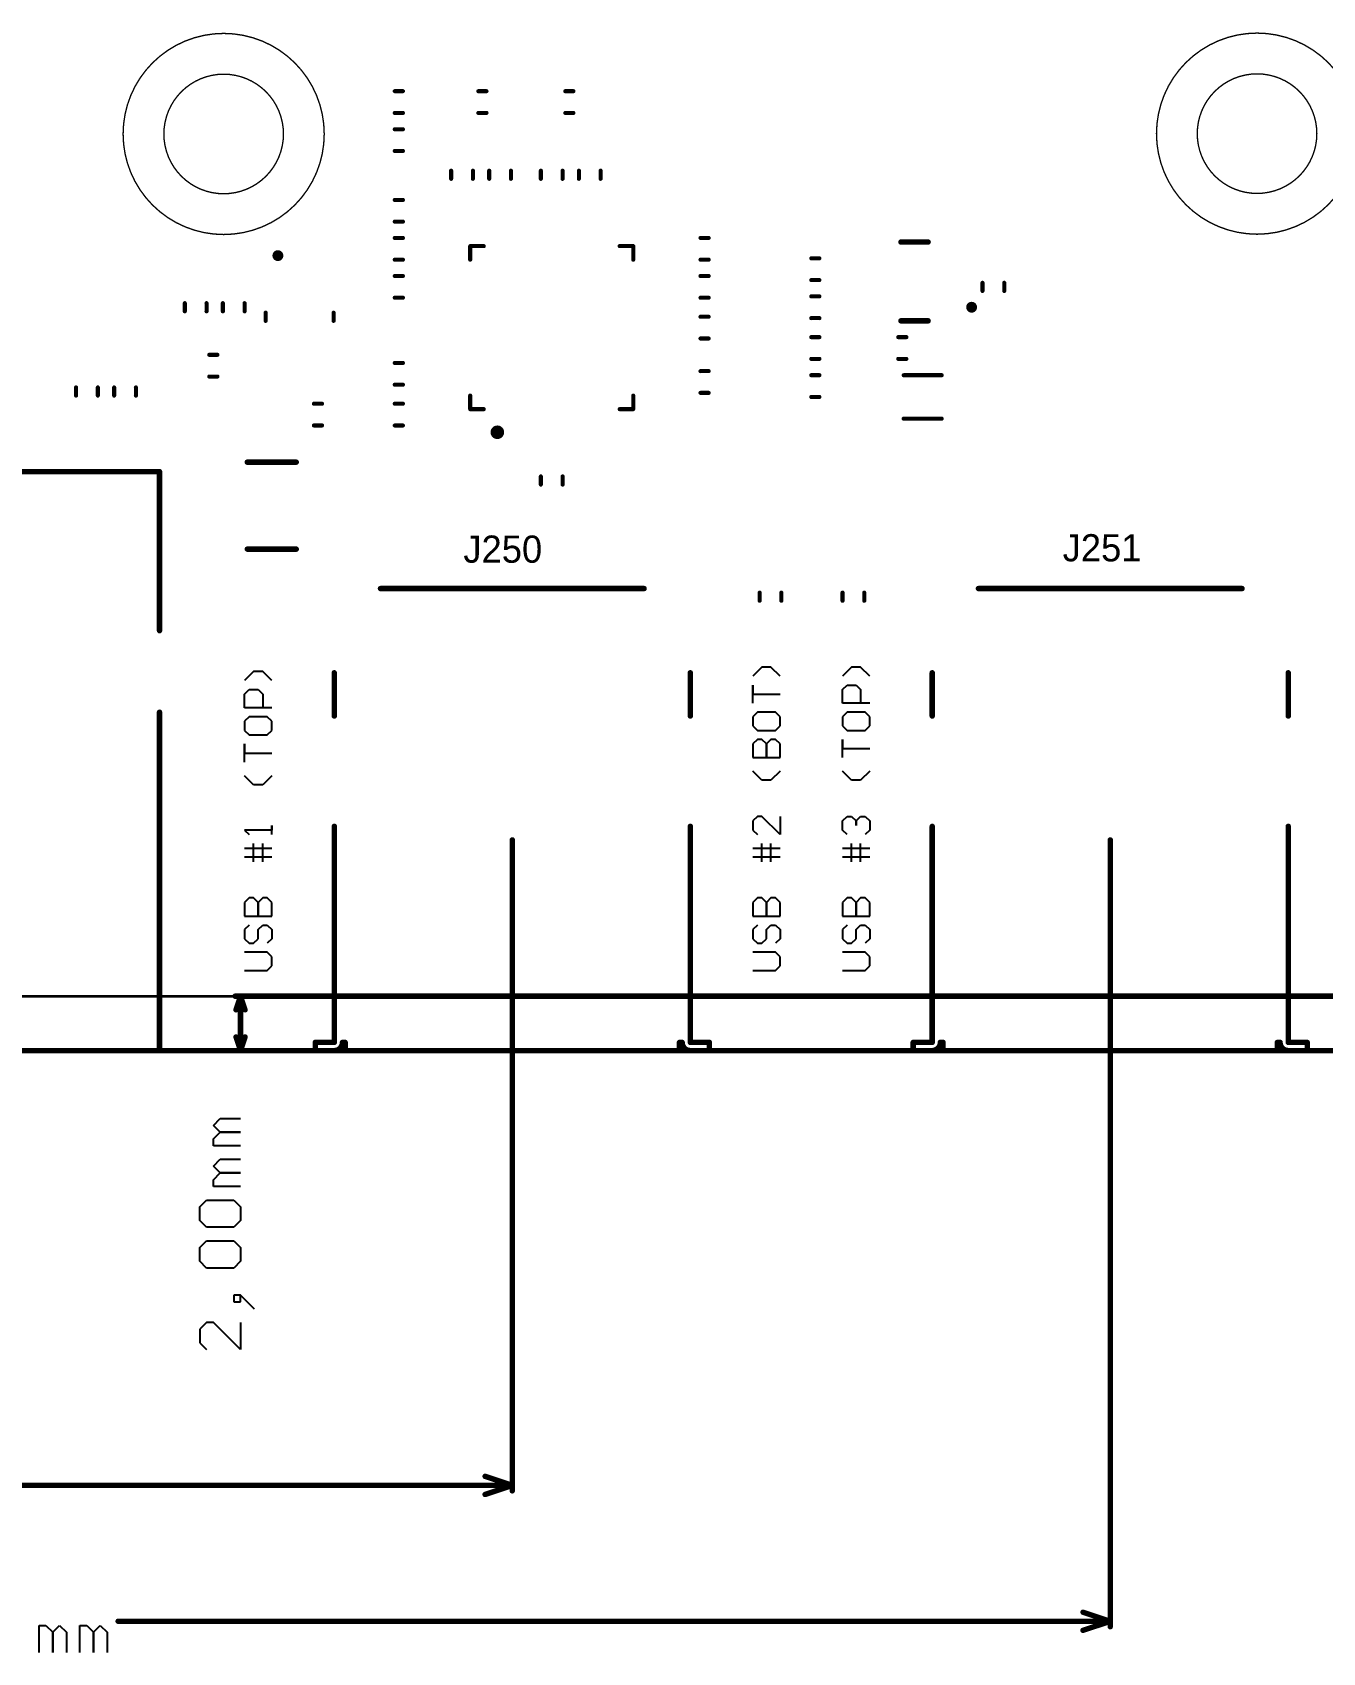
# Model space of a CAD drawing. Extents: x -13 to 144, y -25 to 122.
# Drawn here: x 43.3 to 90.8, y -24.2 to 35.5 of the extents above; entities that cross this region are included whole.
import ezdxf

# ---------------------------------------------------------------- set-up
doc = ezdxf.new("R2010")
doc.units = 0
doc.layers.get('0').update_dxf_attribs({"linetype": 'CONTINUOUS'})
for name, color, linetype in [('MECHANICAL1', 6, 'CONTINUOUS'), ('MECHANICAL15', 56, 'CONTINUOUS'), ('TOPOVERLAY', 2, 'CONTINUOUS')]:
    doc.layers.add(name, color=color, linetype=linetype)

# ---------------------------------------------------------------- blocks, each defined once
blk = doc.blocks.new('OSC_3225_4P_R_78')
at = {"layer": 'TOPOVERLAY', "const_width": 0.15}
for points in [[(0.15, 1.25), (-0.15, 1.25)], [(0.15, -1.25), (-0.15, -1.25)]]:
    blk.add_lwpolyline(points, dxfattribs=at)
at = {"layer": 'TOPOVERLAY'}
for points, const_width in [([(-0.188, 1.25, 1), (-0.112, 1.25, 1)], 0.075), ([(0.112, 1.25, 1), (0.188, 1.25, 1)], 0.075), ([(-2.15, -0.8, 1), (-2.35, -0.8, 1)], 0.2), ([(-2.4, -0.8, 1), (-2.3, -0.8, 1)], 0.1), ([(-2.2, -0.8, 1), (-2.1, -0.8, 1)], 0.1), ([(-0.188, -1.25, 1), (-0.112, -1.25, 1)], 0.075), ([(0.112, -1.25, 1), (0.188, -1.25, 1)], 0.075)]:
    blk.add_lwpolyline(points, format="xyb", close=True, dxfattribs=dict(at, const_width=const_width))
blk = doc.blocks.new('PKG_SOT23_6_89')
at = {"layer": 'TOPOVERLAY', "const_width": 0.2}
for points in [[(-1.45, 0.5), (-1.45, -0.5)], [(1.45, 0.5), (1.45, -0.5)]]:
    blk.add_lwpolyline(points, dxfattribs=at)
at = {"layer": 'TOPOVERLAY'}
for points, const_width in [([(-1.5, 0.5, 1), (-1.4, 0.5, 1)], 0.1), ([(1.4, 0.5, 1), (1.5, 0.5, 1)], 0.1), ([(-1.5, -0.5, 1), (-1.4, -0.5, 1)], 0.1), ([(1.4, -0.5, 1), (1.5, -0.5, 1)], 0.1), ([(-0.85, -2.1, 1), (-1.05, -2.1, 1)], 0.2), ([(-1.1, -2.1, 1), (-1, -2.1, 1)], 0.1), ([(-0.9, -2.1, 1), (-0.8, -2.1, 1)], 0.1)]:
    blk.add_lwpolyline(points, format="xyb", close=True, dxfattribs=dict(at, const_width=const_width))
blk = doc.blocks.new('RES_0603_R_137')
at = {"layer": 'TOPOVERLAY', "const_width": 0.15}
for points in [[(0.15, 0.4), (-0.15, 0.4)], [(0.15, -0.4), (-0.15, -0.4)]]:
    blk.add_lwpolyline(points, dxfattribs=at)
at = {"layer": 'TOPOVERLAY', "const_width": 0.075}
for points in [[(-0.188, 0.4, 1), (-0.112, 0.4, 1)], [(0.112, 0.4, 1), (0.188, 0.4, 1)], [(-0.188, -0.4, 1), (-0.112, -0.4, 1)], [(0.112, -0.4, 1), (0.188, -0.4, 1)]]:
    blk.add_lwpolyline(points, format="xyb", close=True, dxfattribs=at)
blk = doc.blocks.new('FER_0603_R_167')
at = {"layer": 'TOPOVERLAY', "const_width": 0.15}
for points in [[(-0.15, 0.4), (0.15, 0.4)], [(-0.15, -0.4), (0.15, -0.4)]]:
    blk.add_lwpolyline(points, dxfattribs=at)
at = {"layer": 'TOPOVERLAY', "const_width": 0.075}
for points in [[(-0.188, 0.4, 1), (-0.112, 0.4, 1)], [(0.112, 0.4, 1), (0.188, 0.4, 1)], [(-0.188, -0.4, 1), (-0.112, -0.4, 1)], [(0.112, -0.4, 1), (0.188, -0.4, 1)]]:
    blk.add_lwpolyline(points, format="xyb", close=True, dxfattribs=at)
blk = doc.blocks.new('CAP_0603_R_171')
at = {"layer": 'TOPOVERLAY', "const_width": 0.15}
for points in [[(0.15, 0.4), (-0.15, 0.4)], [(0.15, -0.4), (-0.15, -0.4)]]:
    blk.add_lwpolyline(points, dxfattribs=at)
at = {"layer": 'TOPOVERLAY', "const_width": 0.075}
for points in [[(-0.188, 0.4, 1), (-0.112, 0.4, 1)], [(0.112, 0.4, 1), (0.188, 0.4, 1)], [(-0.188, -0.4, 1), (-0.112, -0.4, 1)], [(0.112, -0.4, 1), (0.188, -0.4, 1)]]:
    blk.add_lwpolyline(points, format="xyb", close=True, dxfattribs=at)
blk = doc.blocks.new('CAP_0603_R_172')
at = {"layer": 'TOPOVERLAY', "const_width": 0.15}
for points in [[(-0.15, 0.4), (0.15, 0.4)], [(-0.15, -0.4), (0.15, -0.4)]]:
    blk.add_lwpolyline(points, dxfattribs=at)
at = {"layer": 'TOPOVERLAY', "const_width": 0.075}
for points in [[(-0.188, 0.4, 1), (-0.112, 0.4, 1)], [(0.112, 0.4, 1), (0.188, 0.4, 1)], [(-0.188, -0.4, 1), (-0.112, -0.4, 1)], [(0.112, -0.4, 1), (0.188, -0.4, 1)]]:
    blk.add_lwpolyline(points, format="xyb", close=True, dxfattribs=at)
blk = doc.blocks.new('CAP_1812_R_173')
at = {"layer": 'TOPOVERLAY', "const_width": 0.2}
for points in [[(0.9, 1.6), (-0.9, 1.6)], [(0.9, -1.6), (-0.9, -1.6)]]:
    blk.add_lwpolyline(points, dxfattribs=at)
at = {"layer": 'TOPOVERLAY', "const_width": 0.1}
for points in [[(-0.95, 1.6, 1), (-0.85, 1.6, 1)], [(0.85, 1.6, 1), (0.95, 1.6, 1)], [(-0.95, -1.6, 1), (-0.85, -1.6, 1)], [(0.85, -1.6, 1), (0.95, -1.6, 1)]]:
    blk.add_lwpolyline(points, format="xyb", close=True, dxfattribs=at)
blk = doc.blocks.new('CAP_0603_R_174')
at = {"layer": 'TOPOVERLAY', "const_width": 0.15}
for points in [[(-0.15, 0.4), (0.15, 0.4)], [(-0.15, -0.4), (0.15, -0.4)]]:
    blk.add_lwpolyline(points, dxfattribs=at)
at = {"layer": 'TOPOVERLAY', "const_width": 0.075}
for points in [[(-0.188, 0.4, 1), (-0.112, 0.4, 1)], [(0.112, 0.4, 1), (0.188, 0.4, 1)], [(-0.188, -0.4, 1), (-0.112, -0.4, 1)], [(0.112, -0.4, 1), (0.188, -0.4, 1)]]:
    blk.add_lwpolyline(points, format="xyb", close=True, dxfattribs=at)
blk = doc.blocks.new('CAP_0603_R_175')
at = {"layer": 'TOPOVERLAY', "const_width": 0.15}
for points in [[(-0.15, 0.4), (0.15, 0.4)], [(-0.15, -0.4), (0.15, -0.4)]]:
    blk.add_lwpolyline(points, dxfattribs=at)
at = {"layer": 'TOPOVERLAY', "const_width": 0.075}
for points in [[(-0.188, 0.4, 1), (-0.112, 0.4, 1)], [(0.112, 0.4, 1), (0.188, 0.4, 1)], [(-0.188, -0.4, 1), (-0.112, -0.4, 1)], [(0.112, -0.4, 1), (0.188, -0.4, 1)]]:
    blk.add_lwpolyline(points, format="xyb", close=True, dxfattribs=at)
blk = doc.blocks.new('CAP_1206_R_176')
at = {"layer": 'TOPOVERLAY', "const_width": 0.15}
for points in [[(0.7, 0.8), (-0.7, 0.8)], [(0.7, -0.8), (-0.7, -0.8)]]:
    blk.add_lwpolyline(points, dxfattribs=at)
at = {"layer": 'TOPOVERLAY', "const_width": 0.075}
for points in [[(-0.738, 0.8, 1), (-0.663, 0.8, 1)], [(0.663, 0.8, 1), (0.738, 0.8, 1)], [(-0.738, -0.8, 1), (-0.663, -0.8, 1)], [(0.663, -0.8, 1), (0.738, -0.8, 1)]]:
    blk.add_lwpolyline(points, format="xyb", close=True, dxfattribs=at)
blk = doc.blocks.new('CAP_0603_R_177')
at = {"layer": 'TOPOVERLAY', "const_width": 0.15}
for points in [[(0.15, 0.4), (-0.15, 0.4)], [(0.15, -0.4), (-0.15, -0.4)]]:
    blk.add_lwpolyline(points, dxfattribs=at)
at = {"layer": 'TOPOVERLAY', "const_width": 0.075}
for points in [[(-0.188, 0.4, 1), (-0.112, 0.4, 1)], [(0.112, 0.4, 1), (0.188, 0.4, 1)], [(-0.188, -0.4, 1), (-0.112, -0.4, 1)], [(0.112, -0.4, 1), (0.188, -0.4, 1)]]:
    blk.add_lwpolyline(points, format="xyb", close=True, dxfattribs=at)
blk = doc.blocks.new('CAP_0603_R_178')
at = {"layer": 'TOPOVERLAY', "const_width": 0.15}
for points in [[(0.15, 0.4), (-0.15, 0.4)], [(0.15, -0.4), (-0.15, -0.4)]]:
    blk.add_lwpolyline(points, dxfattribs=at)
at = {"layer": 'TOPOVERLAY', "const_width": 0.075}
for points in [[(-0.188, 0.4, 1), (-0.112, 0.4, 1)], [(0.112, 0.4, 1), (0.188, 0.4, 1)], [(-0.188, -0.4, 1), (-0.112, -0.4, 1)], [(0.112, -0.4, 1), (0.188, -0.4, 1)]]:
    blk.add_lwpolyline(points, format="xyb", close=True, dxfattribs=at)
blk = doc.blocks.new('CAP_0603_R_191')
at = {"layer": 'TOPOVERLAY', "const_width": 0.15}
for points in [[(-0.15, 0.4), (0.15, 0.4)], [(-0.15, -0.4), (0.15, -0.4)]]:
    blk.add_lwpolyline(points, dxfattribs=at)
at = {"layer": 'TOPOVERLAY', "const_width": 0.075}
for points in [[(-0.188, 0.4, 1), (-0.112, 0.4, 1)], [(0.112, 0.4, 1), (0.188, 0.4, 1)], [(-0.188, -0.4, 1), (-0.112, -0.4, 1)], [(0.112, -0.4, 1), (0.188, -0.4, 1)]]:
    blk.add_lwpolyline(points, format="xyb", close=True, dxfattribs=at)
blk = doc.blocks.new('CAP_0603_R_193')
at = {"layer": 'TOPOVERLAY', "const_width": 0.15}
for points in [[(0.15, 0.4), (-0.15, 0.4)], [(0.15, -0.4), (-0.15, -0.4)]]:
    blk.add_lwpolyline(points, dxfattribs=at)
at = {"layer": 'TOPOVERLAY', "const_width": 0.075}
for points in [[(-0.188, 0.4, 1), (-0.112, 0.4, 1)], [(0.112, 0.4, 1), (0.188, 0.4, 1)], [(-0.188, -0.4, 1), (-0.112, -0.4, 1)], [(0.112, -0.4, 1), (0.188, -0.4, 1)]]:
    blk.add_lwpolyline(points, format="xyb", close=True, dxfattribs=at)
blk = doc.blocks.new('CAP_0603_R_194')
at = {"layer": 'TOPOVERLAY', "const_width": 0.15}
for points in [[(-0.15, 0.4), (0.15, 0.4)], [(-0.15, -0.4), (0.15, -0.4)]]:
    blk.add_lwpolyline(points, dxfattribs=at)
at = {"layer": 'TOPOVERLAY', "const_width": 0.075}
for points in [[(-0.188, 0.4, 1), (-0.112, 0.4, 1)], [(0.112, 0.4, 1), (0.188, 0.4, 1)], [(-0.188, -0.4, 1), (-0.112, -0.4, 1)], [(0.112, -0.4, 1), (0.188, -0.4, 1)]]:
    blk.add_lwpolyline(points, format="xyb", close=True, dxfattribs=at)
blk = doc.blocks.new('CAP_0603_R_195')
at = {"layer": 'TOPOVERLAY', "const_width": 0.15}
for points in [[(-0.15, 0.4), (0.15, 0.4)], [(-0.15, -0.4), (0.15, -0.4)]]:
    blk.add_lwpolyline(points, dxfattribs=at)
at = {"layer": 'TOPOVERLAY', "const_width": 0.075}
for points in [[(-0.188, 0.4, 1), (-0.112, 0.4, 1)], [(0.112, 0.4, 1), (0.188, 0.4, 1)], [(-0.188, -0.4, 1), (-0.112, -0.4, 1)], [(0.112, -0.4, 1), (0.188, -0.4, 1)]]:
    blk.add_lwpolyline(points, format="xyb", close=True, dxfattribs=at)
blk = doc.blocks.new('CAP_0603_R_196')
at = {"layer": 'TOPOVERLAY', "const_width": 0.15}
for points in [[(0.15, 0.4), (-0.15, 0.4)], [(0.15, -0.4), (-0.15, -0.4)]]:
    blk.add_lwpolyline(points, dxfattribs=at)
at = {"layer": 'TOPOVERLAY', "const_width": 0.075}
for points in [[(-0.188, 0.4, 1), (-0.112, 0.4, 1)], [(0.112, 0.4, 1), (0.188, 0.4, 1)], [(-0.188, -0.4, 1), (-0.112, -0.4, 1)], [(0.112, -0.4, 1), (0.188, -0.4, 1)]]:
    blk.add_lwpolyline(points, format="xyb", close=True, dxfattribs=at)
blk = doc.blocks.new('RES_0603_R_204')
at = {"layer": 'TOPOVERLAY', "const_width": 0.15}
for points in [[(0.15, 0.4), (-0.15, 0.4)], [(0.15, -0.4), (-0.15, -0.4)]]:
    blk.add_lwpolyline(points, dxfattribs=at)
at = {"layer": 'TOPOVERLAY', "const_width": 0.075}
for points in [[(-0.188, 0.4, 1), (-0.112, 0.4, 1)], [(0.112, 0.4, 1), (0.188, 0.4, 1)], [(-0.188, -0.4, 1), (-0.112, -0.4, 1)], [(0.112, -0.4, 1), (0.188, -0.4, 1)]]:
    blk.add_lwpolyline(points, format="xyb", close=True, dxfattribs=at)
blk = doc.blocks.new('RES_0603_R_205')
at = {"layer": 'TOPOVERLAY', "const_width": 0.15}
for points in [[(0.15, 0.4), (-0.15, 0.4)], [(0.15, -0.4), (-0.15, -0.4)]]:
    blk.add_lwpolyline(points, dxfattribs=at)
at = {"layer": 'TOPOVERLAY', "const_width": 0.075}
for points in [[(-0.188, 0.4, 1), (-0.112, 0.4, 1)], [(0.112, 0.4, 1), (0.188, 0.4, 1)], [(-0.188, -0.4, 1), (-0.112, -0.4, 1)], [(0.112, -0.4, 1), (0.188, -0.4, 1)]]:
    blk.add_lwpolyline(points, format="xyb", close=True, dxfattribs=at)
blk = doc.blocks.new('RES_0603_R_206')
at = {"layer": 'TOPOVERLAY', "const_width": 0.15}
for points in [[(0.15, 0.4), (-0.15, 0.4)], [(0.15, -0.4), (-0.15, -0.4)]]:
    blk.add_lwpolyline(points, dxfattribs=at)
at = {"layer": 'TOPOVERLAY', "const_width": 0.075}
for points in [[(-0.188, 0.4, 1), (-0.112, 0.4, 1)], [(0.112, 0.4, 1), (0.187, 0.4, 1)], [(-0.188, -0.4, 1), (-0.112, -0.4, 1)], [(0.112, -0.4, 1), (0.187, -0.4, 1)]]:
    blk.add_lwpolyline(points, format="xyb", close=True, dxfattribs=at)
blk = doc.blocks.new('RES_0603_R_207')
at = {"layer": 'TOPOVERLAY', "const_width": 0.15}
for points in [[(-0.15, 0.4), (0.15, 0.4)], [(-0.15, -0.4), (0.15, -0.4)]]:
    blk.add_lwpolyline(points, dxfattribs=at)
at = {"layer": 'TOPOVERLAY', "const_width": 0.075}
for points in [[(-0.188, 0.4, 1), (-0.112, 0.4, 1)], [(0.112, 0.4, 1), (0.188, 0.4, 1)], [(-0.188, -0.4, 1), (-0.112, -0.4, 1)], [(0.112, -0.4, 1), (0.188, -0.4, 1)]]:
    blk.add_lwpolyline(points, format="xyb", close=True, dxfattribs=at)
blk = doc.blocks.new('RES_0603_R_208')
at = {"layer": 'TOPOVERLAY', "const_width": 0.15}
for points in [[(0.15, 0.4), (-0.15, 0.4)], [(0.15, -0.4), (-0.15, -0.4)]]:
    blk.add_lwpolyline(points, dxfattribs=at)
at = {"layer": 'TOPOVERLAY', "const_width": 0.075}
for points in [[(-0.188, 0.4, 1), (-0.112, 0.4, 1)], [(0.112, 0.4, 1), (0.187, 0.4, 1)], [(-0.188, -0.4, 1), (-0.112, -0.4, 1)], [(0.112, -0.4, 1), (0.187, -0.4, 1)]]:
    blk.add_lwpolyline(points, format="xyb", close=True, dxfattribs=at)
blk = doc.blocks.new('RES_0603_R_209')
at = {"layer": 'TOPOVERLAY', "const_width": 0.15}
for points in [[(0.15, 0.4), (-0.15, 0.4)], [(0.15, -0.4), (-0.15, -0.4)]]:
    blk.add_lwpolyline(points, dxfattribs=at)
at = {"layer": 'TOPOVERLAY', "const_width": 0.075}
for points in [[(-0.187, 0.4, 1), (-0.112, 0.4, 1)], [(0.112, 0.4, 1), (0.188, 0.4, 1)], [(-0.187, -0.4, 1), (-0.112, -0.4, 1)], [(0.112, -0.4, 1), (0.188, -0.4, 1)]]:
    blk.add_lwpolyline(points, format="xyb", close=True, dxfattribs=at)
blk = doc.blocks.new('RES_0603_R_210')
at = {"layer": 'TOPOVERLAY', "const_width": 0.15}
for points in [[(-0.15, 0.4), (0.15, 0.4)], [(-0.15, -0.4), (0.15, -0.4)]]:
    blk.add_lwpolyline(points, dxfattribs=at)
at = {"layer": 'TOPOVERLAY', "const_width": 0.075}
for points in [[(-0.188, 0.4, 1), (-0.112, 0.4, 1)], [(0.112, 0.4, 1), (0.188, 0.4, 1)], [(-0.188, -0.4, 1), (-0.112, -0.4, 1)], [(0.112, -0.4, 1), (0.188, -0.4, 1)]]:
    blk.add_lwpolyline(points, format="xyb", close=True, dxfattribs=at)
blk = doc.blocks.new('RES_0603_R_211')
at = {"layer": 'TOPOVERLAY', "const_width": 0.15}
for points in [[(-0.15, 0.4), (0.15, 0.4)], [(-0.15, -0.4), (0.15, -0.4)]]:
    blk.add_lwpolyline(points, dxfattribs=at)
at = {"layer": 'TOPOVERLAY', "const_width": 0.075}
for points in [[(-0.188, 0.4, 1), (-0.112, 0.4, 1)], [(0.112, 0.4, 1), (0.188, 0.4, 1)], [(-0.188, -0.4, 1), (-0.112, -0.4, 1)], [(0.112, -0.4, 1), (0.188, -0.4, 1)]]:
    blk.add_lwpolyline(points, format="xyb", close=True, dxfattribs=at)
blk = doc.blocks.new('RES_0603_R_220')
at = {"layer": 'TOPOVERLAY', "const_width": 0.15}
for points in [[(0.15, 0.4), (-0.15, 0.4)], [(0.15, -0.4), (-0.15, -0.4)]]:
    blk.add_lwpolyline(points, dxfattribs=at)
at = {"layer": 'TOPOVERLAY', "const_width": 0.075}
for points in [[(-0.188, 0.4, 1), (-0.112, 0.4, 1)], [(0.112, 0.4, 1), (0.188, 0.4, 1)], [(-0.188, -0.4, 1), (-0.112, -0.4, 1)], [(0.112, -0.4, 1), (0.188, -0.4, 1)]]:
    blk.add_lwpolyline(points, format="xyb", close=True, dxfattribs=at)
blk = doc.blocks.new('RES_0603_R_221')
at = {"layer": 'TOPOVERLAY', "const_width": 0.15}
for points in [[(-0.15, 0.4), (0.15, 0.4)], [(-0.15, -0.4), (0.15, -0.4)]]:
    blk.add_lwpolyline(points, dxfattribs=at)
at = {"layer": 'TOPOVERLAY', "const_width": 0.075}
for points in [[(-0.188, 0.4, 1), (-0.112, 0.4, 1)], [(0.112, 0.4, 1), (0.188, 0.4, 1)], [(-0.188, -0.4, 1), (-0.112, -0.4, 1)], [(0.112, -0.4, 1), (0.188, -0.4, 1)]]:
    blk.add_lwpolyline(points, format="xyb", close=True, dxfattribs=at)
blk = doc.blocks.new('CAP_0603_R_241')
at = {"layer": 'TOPOVERLAY', "const_width": 0.15}
for points in [[(0.15, 0.4), (-0.15, 0.4)], [(0.15, -0.4), (-0.15, -0.4)]]:
    blk.add_lwpolyline(points, dxfattribs=at)
at = {"layer": 'TOPOVERLAY', "const_width": 0.075}
for points in [[(-0.188, 0.4, 1), (-0.112, 0.4, 1)], [(0.112, 0.4, 1), (0.187, 0.4, 1)], [(-0.188, -0.4, 1), (-0.112, -0.4, 1)], [(0.112, -0.4, 1), (0.187, -0.4, 1)]]:
    blk.add_lwpolyline(points, format="xyb", close=True, dxfattribs=at)
blk = doc.blocks.new('CAP_0603_R_242')
at = {"layer": 'TOPOVERLAY', "const_width": 0.15}
for points in [[(0.15, 0.4), (-0.15, 0.4)], [(0.15, -0.4), (-0.15, -0.4)]]:
    blk.add_lwpolyline(points, dxfattribs=at)
at = {"layer": 'TOPOVERLAY', "const_width": 0.075}
for points in [[(-0.188, 0.4, 1), (-0.112, 0.4, 1)], [(0.112, 0.4, 1), (0.188, 0.4, 1)], [(-0.188, -0.4, 1), (-0.112, -0.4, 1)], [(0.112, -0.4, 1), (0.188, -0.4, 1)]]:
    blk.add_lwpolyline(points, format="xyb", close=True, dxfattribs=at)
blk = doc.blocks.new('CAP_0603_R_243')
at = {"layer": 'TOPOVERLAY', "const_width": 0.15}
for points in [[(-0.15, 0.4), (0.15, 0.4)], [(-0.15, -0.4), (0.15, -0.4)]]:
    blk.add_lwpolyline(points, dxfattribs=at)
at = {"layer": 'TOPOVERLAY', "const_width": 0.075}
for points in [[(-0.188, 0.4, 1), (-0.112, 0.4, 1)], [(0.112, 0.4, 1), (0.188, 0.4, 1)], [(-0.188, -0.4, 1), (-0.112, -0.4, 1)], [(0.112, -0.4, 1), (0.188, -0.4, 1)]]:
    blk.add_lwpolyline(points, format="xyb", close=True, dxfattribs=at)
blk = doc.blocks.new('CAP_0603_R_244')
at = {"layer": 'TOPOVERLAY', "const_width": 0.15}
for points in [[(-0.15, 0.4), (0.15, 0.4)], [(-0.15, -0.4), (0.15, -0.4)]]:
    blk.add_lwpolyline(points, dxfattribs=at)
at = {"layer": 'TOPOVERLAY', "const_width": 0.075}
for points in [[(-0.188, 0.4, 1), (-0.112, 0.4, 1)], [(0.112, 0.4, 1), (0.188, 0.4, 1)], [(-0.188, -0.4, 1), (-0.112, -0.4, 1)], [(0.112, -0.4, 1), (0.188, -0.4, 1)]]:
    blk.add_lwpolyline(points, format="xyb", close=True, dxfattribs=at)
blk = doc.blocks.new('CAP_0603_R_245')
at = {"layer": 'TOPOVERLAY', "const_width": 0.15}
for points in [[(-0.15, 0.4), (0.15, 0.4)], [(-0.15, -0.4), (0.15, -0.4)]]:
    blk.add_lwpolyline(points, dxfattribs=at)
at = {"layer": 'TOPOVERLAY', "const_width": 0.075}
for points in [[(-0.188, 0.4, 1), (-0.112, 0.4, 1)], [(0.112, 0.4, 1), (0.188, 0.4, 1)], [(-0.188, -0.4, 1), (-0.112, -0.4, 1)], [(0.112, -0.4, 1), (0.188, -0.4, 1)]]:
    blk.add_lwpolyline(points, format="xyb", close=True, dxfattribs=at)
blk = doc.blocks.new('CAP_0603_R_246')
at = {"layer": 'TOPOVERLAY', "const_width": 0.15}
for points in [[(0.15, 0.4), (-0.15, 0.4)], [(0.15, -0.4), (-0.15, -0.4)]]:
    blk.add_lwpolyline(points, dxfattribs=at)
at = {"layer": 'TOPOVERLAY', "const_width": 0.075}
for points in [[(-0.188, 0.4, 1), (-0.112, 0.4, 1)], [(0.112, 0.4, 1), (0.188, 0.4, 1)], [(-0.188, -0.4, 1), (-0.112, -0.4, 1)], [(0.112, -0.4, 1), (0.188, -0.4, 1)]]:
    blk.add_lwpolyline(points, format="xyb", close=True, dxfattribs=at)
blk = doc.blocks.new('CAP_0603_R_247')
at = {"layer": 'TOPOVERLAY', "const_width": 0.15}
for points in [[(-0.15, 0.4), (0.15, 0.4)], [(-0.15, -0.4), (0.15, -0.4)]]:
    blk.add_lwpolyline(points, dxfattribs=at)
at = {"layer": 'TOPOVERLAY', "const_width": 0.075}
for points in [[(-0.188, 0.4, 1), (-0.112, 0.4, 1)], [(0.112, 0.4, 1), (0.188, 0.4, 1)], [(-0.188, -0.4, 1), (-0.112, -0.4, 1)], [(0.112, -0.4, 1), (0.188, -0.4, 1)]]:
    blk.add_lwpolyline(points, format="xyb", close=True, dxfattribs=at)
blk = doc.blocks.new('CAP_0603_R_249')
at = {"layer": 'TOPOVERLAY', "const_width": 0.15}
for points in [[(0.15, 0.4), (-0.15, 0.4)], [(0.15, -0.4), (-0.15, -0.4)]]:
    blk.add_lwpolyline(points, dxfattribs=at)
at = {"layer": 'TOPOVERLAY', "const_width": 0.075}
for points in [[(-0.188, 0.4, 1), (-0.112, 0.4, 1)], [(0.112, 0.4, 1), (0.188, 0.4, 1)], [(-0.188, -0.4, 1), (-0.112, -0.4, 1)], [(0.112, -0.4, 1), (0.188, -0.4, 1)]]:
    blk.add_lwpolyline(points, format="xyb", close=True, dxfattribs=at)
blk = doc.blocks.new('CAP_0603_R_250')
at = {"layer": 'TOPOVERLAY', "const_width": 0.15}
for points in [[(0.15, 0.4), (-0.15, 0.4)], [(0.15, -0.4), (-0.15, -0.4)]]:
    blk.add_lwpolyline(points, dxfattribs=at)
at = {"layer": 'TOPOVERLAY', "const_width": 0.075}
for points in [[(-0.188, 0.4, 1), (-0.112, 0.4, 1)], [(0.112, 0.4, 1), (0.188, 0.4, 1)], [(-0.188, -0.4, 1), (-0.112, -0.4, 1)], [(0.112, -0.4, 1), (0.188, -0.4, 1)]]:
    blk.add_lwpolyline(points, format="xyb", close=True, dxfattribs=at)
blk = doc.blocks.new('CON_WRT_7499110122_B_285')
at = {"layer": 'TOPOVERLAY', "const_width": 0.2}
for points in [[(-8.02, 4.8), (-8.02, 10.65)], [(-8.02, 10.65), (8.02, 10.65)], [(8.02, 4.8), (8.02, 10.65)], [(-8.02, 1.8), (-8.02, -10.65)], [(8.02, -10.65), (8.02, 1.8)], [(-8.02, -10.65), (8.02, -10.65)]]:
    blk.add_lwpolyline(points, dxfattribs=at)
at = {"layer": 'TOPOVERLAY', "const_width": 0.1}
for points in [[(-8.07, 10.65, 1), (-7.97, 10.65, 1)], [(-8.07, 10.65, 1), (-7.97, 10.65, 1)], [(7.97, 10.65, 1), (8.07, 10.65, 1)], [(7.97, 10.65, 1), (8.07, 10.65, 1)], [(-8.07, 4.8, 1), (-7.97, 4.8, 1)], [(7.97, 4.8, 1), (8.07, 4.8, 1)], [(-8.07, 1.8, 1), (-7.97, 1.8, 1)], [(7.97, 1.8, 1), (8.07, 1.8, 1)], [(-8.07, -10.65, 1), (-7.97, -10.65, 1)], [(-8.07, -10.65, 1), (-7.97, -10.65, 1)], [(7.97, -10.65, 1), (8.07, -10.65, 1)], [(7.97, -10.65, 1), (8.07, -10.65, 1)]]:
    blk.add_lwpolyline(points, format="xyb", close=True, dxfattribs=at)
blk = doc.blocks.new('CON_USB_TYPE_A_2X_286')
at = {"layer": 'TOPOVERLAY', "const_width": 0.2}
for points in [[(-4.85, 8.5), (4.85, 8.5)], [(-6.55, 3.81), (-6.55, 5.4)], [(6.55, 3.81), (6.55, 5.4)], [(-6.55, -8.2), (-6.55, -0.25)], [(6.55, -8.2), (6.55, -0.25)], [(-7.25, -8.5), (-7.25, -8.2)], [(-7.25, -8.2), (-6.55, -8.2)], [(-6.25, -8.2), (-6.15, -8.2)], [(-6.15, -8.2), (-6.15, -8.5)], [(6.15, -8.5), (6.15, -8.2)], [(6.15, -8.2), (6.25, -8.2)], [(6.55, -8.2), (7.25, -8.2)], [(7.25, -8.5), (7.25, -8.2)], [(-7.25, -8.5), (-6.56, -8.5)], [(-6.15, -8.5), (6.15, -8.5)], [(6.56, -8.5), (7.25, -8.5)]]:
    blk.add_lwpolyline(points, dxfattribs=at)
at = {"layer": 'TOPOVERLAY', "const_width": 0.1}
for points in [[(-4.9, 8.5, 1), (-4.8, 8.5, 1)], [(4.8, 8.5, 1), (4.9, 8.5, 1)], [(-6.6, 5.4, 1), (-6.5, 5.4, 1)], [(6.5, 5.4, 1), (6.6, 5.4, 1)], [(-6.6, 3.81, 1), (-6.5, 3.81, 1)], [(6.5, 3.81, 1), (6.6, 3.81, 1)], [(-6.6, -0.25, 1), (-6.5, -0.25, 1)], [(6.5, -0.25, 1), (6.6, -0.25, 1)], [(-7.3, -8.2, 1), (-7.2, -8.2, 1)], [(-7.3, -8.2, 1), (-7.2, -8.2, 1)], [(-6.6, -8.2, 1), (-6.5, -8.2, 1)], [(-6.6, -8.2, 1), (-6.5, -8.2, 1)], [(-6.3, -8.2, 1), (-6.2, -8.2, 1)], [(-6.3, -8.2, 1), (-6.2, -8.2, 1)], [(-6.2, -8.2, 1), (-6.1, -8.2, 1)], [(-6.2, -8.2, 1), (-6.1, -8.2, 1)], [(6.1, -8.2, 1), (6.2, -8.2, 1)], [(6.1, -8.2, 1), (6.2, -8.2, 1)], [(6.2, -8.2, 1), (6.3, -8.2, 1)], [(6.2, -8.2, 1), (6.3, -8.2, 1)], [(6.5, -8.2, 1), (6.6, -8.2, 1)], [(6.5, -8.2, 1), (6.6, -8.2, 1)], [(7.2, -8.2, 1), (7.3, -8.2, 1)], [(7.2, -8.2, 1), (7.3, -8.2, 1)], [(-7.3, -8.5, 1), (-7.2, -8.5, 1)], [(-7.3, -8.5, 1), (-7.2, -8.5, 1)], [(-6.61, -8.5, 1), (-6.51, -8.5, 1)], [(-6.61, -8.5, 1), (-6.51, -8.5, 1)], [(-6.2, -8.5, 1), (-6.1, -8.5, 1)], [(-6.2, -8.5, 1), (-6.1, -8.5, 1)], [(6.1, -8.5, 1), (6.2, -8.5, 1)], [(6.1, -8.5, 1), (6.2, -8.5, 1)], [(6.51, -8.5, 1), (6.61, -8.5, 1)], [(6.51, -8.5, 1), (6.61, -8.5, 1)], [(7.2, -8.5, 1), (7.3, -8.5, 1)], [(7.2, -8.5, 1), (7.3, -8.5, 1)]]:
    blk.add_lwpolyline(points, format="xyb", close=True, dxfattribs=at)
at = {"layer": 'TOPOVERLAY', "const_width": 0.2}
for points in [[(-6.25, -8.2, -0.424007), (-6.56, -8.5)], [(6.56, -8.5, -0.424007), (6.25, -8.2)]]:
    blk.add_lwpolyline(points, format="xyb", dxfattribs=at)
blk = doc.blocks.new('CON_USB_TYPE_A_2X_287')
at = {"layer": 'TOPOVERLAY', "const_width": 0.2}
for points in [[(-4.85, 8.5), (4.85, 8.5)], [(-6.55, 3.81), (-6.55, 5.4)], [(6.55, 3.81), (6.55, 5.4)], [(-6.55, -8.2), (-6.55, -0.25)], [(6.55, -8.2), (6.55, -0.25)], [(-7.25, -8.5), (-7.25, -8.2)], [(-7.25, -8.2), (-6.55, -8.2)], [(-6.25, -8.2), (-6.15, -8.2)], [(-6.15, -8.2), (-6.15, -8.5)], [(6.15, -8.5), (6.15, -8.2)], [(6.15, -8.2), (6.25, -8.2)], [(6.55, -8.2), (7.25, -8.2)], [(7.25, -8.5), (7.25, -8.2)], [(-7.25, -8.5), (-6.56, -8.5)], [(-6.15, -8.5), (6.15, -8.5)], [(6.56, -8.5), (7.25, -8.5)]]:
    blk.add_lwpolyline(points, dxfattribs=at)
at = {"layer": 'TOPOVERLAY', "const_width": 0.1}
for points in [[(-4.9, 8.5, 1), (-4.8, 8.5, 1)], [(4.8, 8.5, 1), (4.9, 8.5, 1)], [(-6.6, 5.4, 1), (-6.5, 5.4, 1)], [(6.5, 5.4, 1), (6.6, 5.4, 1)], [(-6.6, 3.81, 1), (-6.5, 3.81, 1)], [(6.5, 3.81, 1), (6.6, 3.81, 1)], [(-6.6, -0.25, 1), (-6.5, -0.25, 1)], [(6.5, -0.25, 1), (6.6, -0.25, 1)], [(-7.3, -8.2, 1), (-7.2, -8.2, 1)], [(-7.3, -8.2, 1), (-7.2, -8.2, 1)], [(-6.6, -8.2, 1), (-6.5, -8.2, 1)], [(-6.6, -8.2, 1), (-6.5, -8.2, 1)], [(-6.3, -8.2, 1), (-6.2, -8.2, 1)], [(-6.3, -8.2, 1), (-6.2, -8.2, 1)], [(-6.2, -8.2, 1), (-6.1, -8.2, 1)], [(-6.2, -8.2, 1), (-6.1, -8.2, 1)], [(6.1, -8.2, 1), (6.2, -8.2, 1)], [(6.1, -8.2, 1), (6.2, -8.2, 1)], [(6.2, -8.2, 1), (6.3, -8.2, 1)], [(6.2, -8.2, 1), (6.3, -8.2, 1)], [(6.5, -8.2, 1), (6.6, -8.2, 1)], [(6.5, -8.2, 1), (6.6, -8.2, 1)], [(7.2, -8.2, 1), (7.3, -8.2, 1)], [(7.2, -8.2, 1), (7.3, -8.2, 1)], [(-7.3, -8.5, 1), (-7.2, -8.5, 1)], [(-7.3, -8.5, 1), (-7.2, -8.5, 1)], [(-6.61, -8.5, 1), (-6.51, -8.5, 1)], [(-6.61, -8.5, 1), (-6.51, -8.5, 1)], [(-6.2, -8.5, 1), (-6.1, -8.5, 1)], [(-6.2, -8.5, 1), (-6.1, -8.5, 1)], [(6.1, -8.5, 1), (6.2, -8.5, 1)], [(6.1, -8.5, 1), (6.2, -8.5, 1)], [(6.51, -8.5, 1), (6.61, -8.5, 1)], [(6.51, -8.5, 1), (6.61, -8.5, 1)], [(7.2, -8.5, 1), (7.3, -8.5, 1)], [(7.2, -8.5, 1), (7.3, -8.5, 1)]]:
    blk.add_lwpolyline(points, format="xyb", close=True, dxfattribs=at)
at = {"layer": 'TOPOVERLAY', "const_width": 0.2}
for points in [[(-6.25, -8.2, -0.424007), (-6.56, -8.5)], [(6.56, -8.5, -0.424007), (6.25, -8.2)]]:
    blk.add_lwpolyline(points, format="xyb", dxfattribs=at)
blk = doc.blocks.new('ICC_QFN36_600X600X100_P50_')
at = {"layer": 'TOPOVERLAY', "const_width": 0.15}
for points in [[(-3, 3), (-2.5, 3)], [(-3, 2.5), (-3, 3)], [(2.5, 3), (3, 3)], [(3, 2.5), (3, 3)], [(-3, -3), (-3, -2.5)], [(-3, -3), (-2.5, -3)], [(2.5, -3), (3, -3)], [(3, -3), (3, -2.5)]]:
    blk.add_lwpolyline(points, dxfattribs=at)
at = {"layer": 'TOPOVERLAY'}
for points, const_width in [([(-3.037, 3, 1), (-2.962, 3, 1)], 0.075), ([(-3.037, 3, 1), (-2.962, 3, 1)], 0.075), ([(-2.538, 3, 1), (-2.462, 3, 1)], 0.075), ([(2.462, 3, 1), (2.538, 3, 1)], 0.075), ([(2.962, 3, 1), (3.037, 3, 1)], 0.075), ([(2.962, 3, 1), (3.037, 3, 1)], 0.075), ([(-3.037, 2.5, 1), (-2.962, 2.5, 1)], 0.075), ([(2.962, 2.5, 1), (3.037, 2.5, 1)], 0.075), ([(-3.037, -2.5, 1), (-2.962, -2.5, 1)], 0.075), ([(-3.037, -3, 1), (-2.962, -3, 1)], 0.075), ([(-3.037, -3, 1), (-2.962, -3, 1)], 0.075), ([(-2.538, -3, 1), (-2.462, -3, 1)], 0.075), ([(2.462, -3, 1), (2.538, -3, 1)], 0.075), ([(2.962, -2.5, 1), (3.037, -2.5, 1)], 0.075), ([(2.962, -3, 1), (3.037, -3, 1)], 0.075), ([(2.962, -3, 1), (3.037, -3, 1)], 0.075), ([(-1.875, -3.85, 1), (-2.125, -3.85, 1)], 0.25), ([(-2.188, -3.85, 1), (-2.063, -3.85, 1)], 0.125), ([(-1.937, -3.85, 1), (-1.813, -3.85, 1)], 0.125)]:
    blk.add_lwpolyline(points, format="xyb", close=True, dxfattribs=dict(at, const_width=const_width))

msp = doc.modelspace()

# ---------------------------------------------------------------- linework, layer by layer
at = {"layer": 'MECHANICAL1', "const_width": 0.1}
msp.add_lwpolyline([(3, 0), (97, 0)], dxfattribs=at)
at = {"layer": 'MECHANICAL15'}
for p, q in [((50, -4.753), (50.25, -4.503)), ((50.25, -5.003), (50, -4.753)), ((50.25, -4.503), (51, -4.503)), ((50, -5.253), (50.25, -5.003)), ((50, -5.502), (50, -5.253)), ((50.25, -5.003), (51, -5.003)), ((51, -5.003), (50.25, -5.003)), ((51, -5.502), (50, -5.502)), ((50, -6.252), (50.25, -6.002)), ((50.25, -6.502), (50, -6.252)), ((50, -6.752), (50.25, -6.502)), ((50.25, -6.002), (51, -6.002)), ((50.25, -6.502), (51, -6.502)), ((51, -6.502), (50.25, -6.502)), ((50, -7.002), (50, -6.752)), ((51, -7.002), (50, -7.002)), ((49.5, -7.752), (49.75, -7.502)), ((49.75, -7.502), (50.75, -7.502)), ((50.75, -7.502), (51, -7.752)), ((49.5, -8.252), (49.5, -7.752)), ((49.75, -8.501), (49.5, -8.252)), ((51, -8.252), (50.75, -8.501)), ((51, -7.752), (51, -8.252)), ((50.75, -8.501), (49.75, -8.501)), ((49.5, -9.251), (49.75, -9.001)), ((49.5, -9.751), (49.5, -9.251)), ((49.75, -9.001), (50.75, -9.001)), ((50.75, -9.001), (51, -9.251)), ((51, -9.251), (51, -9.751)), ((49.75, -10.001), (49.5, -9.751)), ((50.75, -10.001), (49.75, -10.001)), ((51, -9.751), (50.75, -10.001)), ((51, -11.001), (50.75, -11.001)), ((50.75, -11.001), (50.75, -11.251)), ((50.75, -11.251), (51, -11.251)), ((51.25, -11.251), (51, -11.001)), ((51, -11.251), (51, -11.001)), ((51, -11.001), (51.25, -11.251)), ((51.25, -11.251), (51.5, -11.5)), ((49.75, -12), (49.5, -12.25)), ((49.5, -12.25), (49.5, -12.75)), ((50, -12), (49.75, -12)), ((51, -13), (50, -12)), ((51, -12), (51, -13)), ((49.5, -12.75), (49.75, -13)), ((43.593, -24.152), (43.593, -23.152)), ((43.593, -23.152), (43.843, -23.152)), ((43.843, -23.152), (44.093, -23.402)), ((44.093, -23.402), (44.343, -23.152)), ((44.343, -23.152), (44.592, -23.402)), ((45.092, -24.152), (45.092, -23.152)), ((45.092, -23.152), (45.342, -23.152)), ((45.342, -23.152), (45.592, -23.402)), ((45.592, -23.402), (45.842, -23.152)), ((45.842, -23.152), (46.092, -23.402)), ((44.093, -23.402), (44.093, -24.152)), ((44.093, -24.152), (44.093, -23.402)), ((44.592, -23.402), (44.592, -24.152)), ((45.592, -23.402), (45.592, -24.152)), ((45.592, -24.152), (45.592, -23.402)), ((46.092, -23.402), (46.092, -24.152))]:
    msp.add_line(p, q, dxfattribs=at)
for points, const_width in [([(54.08, 31.726, 1), (46.68, 31.726, 1)], 0.05), ([(92.102, 31.738, 1), (84.702, 31.738, 1)], 0.05), ([(52.58, 31.726, 1), (48.18, 31.726, 1)], 0.05), ([(90.602, 31.738, 1), (86.202, 31.738, 1)], 0.05), ([(46.667, 31.726, 1), (46.692, 31.726, 1)], 0.025), ([(48.167, 31.726, 1), (48.192, 31.726, 1)], 0.025), ([(52.567, 31.726, 1), (52.592, 31.726, 1)], 0.025), ([(54.067, 31.726, 1), (54.092, 31.726, 1)], 0.025), ([(84.69, 31.738, 1), (84.715, 31.738, 1)], 0.025), ([(86.19, 31.738, 1), (86.215, 31.738, 1)], 0.025), ([(90.59, 31.738, 1), (90.615, 31.738, 1)], 0.025), ([(60.95, 5.75, 1), (61.05, 5.75, 1)], 0.1), ([(82.95, 5.75, 1), (83.05, 5.75, 1)], 0.1), ([(50.75, 0, 1), (50.85, 0, 1)], 0.1), ([(50.95, 0, 1), (51.05, 0, 1)], 0.1), ([(50.95, 0, 1), (51.05, 0, 1)], 0.1), ([(50.95, 0, 1), (51.05, 0, 1)], 0.1), ([(50.783, -0.5, 1), (50.883, -0.5, 1)], 0.1), ([(51.117, -0.5, 1), (51.217, -0.5, 1)], 0.1), ([(50.95, -1, 1), (51.05, -1, 1)], 0.1), ([(50.95, -1, 1), (51.05, -1, 1)], 0.1), ([(50.783, -1.5, 1), (50.883, -1.5, 1)], 0.1), ([(51.117, -1.5, 1), (51.217, -1.5, 1)], 0.1), ([(50.75, -2, 1), (50.85, -2, 1)], 0.1), ([(50.95, -2, 1), (51.05, -2, 1)], 0.1), ([(50.95, -2, 1), (51.05, -2, 1)], 0.1), ([(50.95, -2, 1), (51.05, -2, 1)], 0.1), ([(59.95, -17.667, 1), (60.05, -17.667, 1)], 0.1), ([(59.95, -18.333, 1), (60.05, -18.333, 1)], 0.1), ([(60.95, -18, 1), (61.05, -18, 1)], 0.1), ([(60.95, -18, 1), (61.05, -18, 1)], 0.1), ([(60.95, -18, 1), (61.05, -18, 1)], 0.1), ([(60.95, -18.2, 1), (61.05, -18.2, 1)], 0.1), ([(81.95, -22.667, 1), (82.05, -22.667, 1)], 0.1), ([(46.448, -23, 1), (46.548, -23, 1)], 0.1), ([(81.95, -23.333, 1), (82.05, -23.333, 1)], 0.1), ([(82.95, -23, 1), (83.05, -23, 1)], 0.1), ([(82.95, -23, 1), (83.05, -23, 1)], 0.1), ([(82.95, -23, 1), (83.05, -23, 1)], 0.1), ([(82.95, -23.2, 1), (83.05, -23.2, 1)], 0.1)]:
    msp.add_lwpolyline(points, format="xyb", close=True, dxfattribs=dict(at, const_width=const_width))
at = {"layer": 'MECHANICAL15', "const_width": 0.2}
for points in [[(61, -18.2), (61, 5.75)], [(83, -23.2), (83, 5.75)], [(50.8, 0), (96.75, 0)], [(50.833, -0.5), (51, 0)], [(51, -1), (51, 0)], [(51, 0), (51.167, -0.5)], [(51, -2), (51, -1)], [(50.833, -1.5), (51, -2)], [(51, -2), (51.167, -1.5)], [(9, -2), (93, -2)], [(50.8, -2), (92.7, -2)], [(60, -17.667), (61, -18)], [(35.373, -18), (61, -18)], [(60, -18.333), (61, -18)], [(82, -22.667), (83, -23)], [(46.498, -23), (83, -23)], [(82, -23.333), (83, -23)]]:
    msp.add_lwpolyline(points, dxfattribs=at)
at = {"layer": 'TOPOVERLAY'}
for p, q in [((51.483, 11.946), (51.15, 11.613)), ((51.817, 11.946), (51.483, 11.946)), ((52.15, 11.613), (51.817, 11.946)), ((70.183, 12.113), (69.85, 11.78)), ((70.517, 12.113), (70.183, 12.113)), ((70.85, 11.78), (70.517, 12.113)), ((73.483, 12.113), (73.15, 11.78)), ((73.817, 12.113), (73.483, 12.113)), ((74.15, 11.78), (73.817, 12.113)), ((69.85, 10.78), (69.85, 11.447)), ((69.85, 11.447), (69.85, 11.113)), ((73.15, 11.28), (73.317, 11.447)), ((73.317, 11.447), (73.65, 11.447)), ((73.65, 11.447), (73.817, 11.28)), ((51.15, 11.113), (51.317, 11.28)), ((51.15, 10.614), (51.15, 11.113)), ((51.317, 11.28), (51.65, 11.28)), ((51.65, 11.28), (51.817, 11.113)), ((51.817, 11.113), (51.817, 10.614)), ((69.85, 11.113), (70.85, 11.113)), ((73.15, 10.78), (73.15, 11.28)), ((74.15, 10.78), (73.15, 10.78)), ((73.817, 11.28), (73.817, 10.78)), ((52.15, 10.614), (51.15, 10.614)), ((51.317, 10.28), (51.15, 10.114)), ((51.983, 10.28), (51.317, 10.28)), ((52.15, 10.114), (51.983, 10.28)), ((70.017, 10.447), (69.85, 10.28)), ((69.85, 10.28), (69.85, 9.947)), ((70.683, 10.447), (70.017, 10.447)), ((70.85, 10.28), (70.683, 10.447)), ((70.85, 9.947), (70.85, 10.28)), ((73.317, 10.447), (73.15, 10.28)), ((73.15, 10.28), (73.15, 9.947)), ((73.983, 10.447), (73.317, 10.447)), ((74.15, 10.28), (73.983, 10.447)), ((74.15, 9.947), (74.15, 10.28)), ((51.15, 10.114), (51.15, 9.78)), ((51.15, 9.78), (51.317, 9.614)), ((51.317, 9.614), (51.983, 9.614)), ((51.983, 9.614), (52.15, 9.78)), ((52.15, 9.78), (52.15, 10.114)), ((69.85, 9.947), (70.017, 9.78)), ((70.017, 9.78), (70.683, 9.78)), ((70.683, 9.78), (70.85, 9.947)), ((73.15, 9.947), (73.317, 9.78)), ((73.317, 9.78), (73.983, 9.78)), ((73.983, 9.78), (74.15, 9.947)), ((51.15, 8.614), (51.15, 9.281)), ((51.15, 9.281), (51.15, 8.947)), ((51.15, 8.947), (52.15, 8.947)), ((70.017, 9.447), (69.85, 9.281)), ((69.85, 9.281), (69.85, 8.781)), ((70.183, 9.447), (70.017, 9.447)), ((70.35, 9.281), (70.183, 9.447)), ((70.517, 9.447), (70.35, 9.281)), ((70.35, 9.281), (70.35, 8.781)), ((70.35, 8.781), (70.35, 9.281)), ((70.683, 9.447), (70.517, 9.447)), ((70.85, 9.281), (70.683, 9.447)), ((70.85, 8.781), (70.85, 9.281)), ((73.15, 8.781), (73.15, 9.447)), ((73.15, 9.447), (73.15, 9.114)), ((73.15, 9.114), (74.15, 9.114)), ((69.85, 8.781), (70.85, 8.781)), ((51.483, 7.781), (51.15, 8.114)), ((51.817, 7.781), (51.483, 7.781)), ((52.15, 8.114), (51.817, 7.781)), ((70.183, 7.948), (69.85, 8.281)), ((70.517, 7.948), (70.183, 7.948)), ((70.85, 8.281), (70.517, 7.948)), ((73.483, 7.948), (73.15, 8.281)), ((73.817, 7.948), (73.483, 7.948)), ((74.15, 8.281), (73.817, 7.948)), ((70.017, 6.615), (69.85, 6.448)), ((70.183, 6.615), (70.017, 6.615)), ((70.85, 5.948), (70.183, 6.615)), ((70.85, 6.615), (70.85, 5.948)), ((73.15, 6.448), (73.317, 6.615)), ((73.317, 6.615), (73.483, 6.615)), ((73.483, 6.615), (73.65, 6.448)), ((73.65, 6.448), (73.817, 6.615)), ((73.817, 6.615), (73.983, 6.615)), ((73.983, 6.615), (74.15, 6.448)), ((52.15, 6.115), (51.15, 6.115)), ((51.15, 6.115), (51.317, 5.948)), ((52.15, 5.948), (52.15, 6.282)), ((52.15, 6.282), (52.15, 6.115)), ((69.85, 6.448), (69.85, 6.115)), ((69.85, 6.115), (70.017, 5.948)), ((73.15, 6.115), (73.15, 6.448)), ((73.317, 5.948), (73.15, 6.115)), ((73.65, 6.448), (73.65, 6.282)), ((73.65, 6.282), (73.65, 6.448)), ((74.15, 6.115), (73.983, 5.948)), ((74.15, 6.448), (74.15, 6.115)), ((51.15, 5.449), (52.15, 5.449)), ((51.483, 5.449), (51.483, 5.615)), ((51.483, 4.949), (51.483, 5.449)), ((51.817, 4.949), (51.817, 5.615)), ((69.85, 5.449), (70.85, 5.449)), ((70.183, 5.449), (70.183, 5.615)), ((70.183, 4.949), (70.183, 5.449)), ((70.517, 4.949), (70.517, 5.615)), ((73.15, 5.449), (74.15, 5.449)), ((73.483, 5.449), (73.483, 5.615)), ((73.483, 4.949), (73.483, 5.449)), ((73.817, 4.949), (73.817, 5.615)), ((52.15, 5.115), (51.15, 5.115)), ((70.85, 5.115), (69.85, 5.115)), ((74.15, 5.115), (73.15, 5.115)), ((51.317, 3.616), (51.15, 3.449)), ((51.483, 3.616), (51.317, 3.616)), ((51.65, 3.449), (51.483, 3.616)), ((51.817, 3.616), (51.65, 3.449)), ((51.983, 3.616), (51.817, 3.616)), ((52.15, 3.449), (51.983, 3.616)), ((70.017, 3.616), (69.85, 3.449)), ((70.183, 3.616), (70.017, 3.616)), ((70.35, 3.449), (70.183, 3.616)), ((70.517, 3.616), (70.35, 3.449)), ((70.683, 3.616), (70.517, 3.616)), ((70.85, 3.449), (70.683, 3.616)), ((73.317, 3.616), (73.15, 3.449)), ((73.483, 3.616), (73.317, 3.616)), ((73.65, 3.449), (73.483, 3.616)), ((73.817, 3.616), (73.65, 3.449)), ((73.983, 3.616), (73.817, 3.616)), ((74.15, 3.449), (73.983, 3.616)), ((51.15, 3.449), (51.15, 2.949)), ((51.65, 3.449), (51.65, 2.949)), ((51.65, 2.949), (51.65, 3.449)), ((52.15, 2.949), (52.15, 3.449)), ((69.85, 3.449), (69.85, 2.949)), ((70.35, 3.449), (70.35, 2.949)), ((70.35, 2.949), (70.35, 3.449)), ((70.85, 2.949), (70.85, 3.449)), ((73.15, 3.449), (73.15, 2.949)), ((73.65, 3.449), (73.65, 2.949)), ((73.65, 2.949), (73.65, 3.449)), ((74.15, 2.949), (74.15, 3.449)), ((51.15, 2.949), (52.15, 2.949)), ((51.317, 2.616), (51.15, 2.45)), ((51.15, 2.45), (51.15, 2.116)), ((51.65, 2.45), (51.817, 2.616)), ((51.65, 2.116), (51.65, 2.45)), ((51.817, 2.616), (51.983, 2.616)), ((51.983, 2.616), (52.15, 2.45)), ((52.15, 2.45), (52.15, 2.116)), ((69.85, 2.949), (70.85, 2.949)), ((70.017, 2.616), (69.85, 2.45)), ((69.85, 2.45), (69.85, 2.116)), ((70.35, 2.45), (70.517, 2.616)), ((70.35, 2.116), (70.35, 2.45)), ((70.517, 2.616), (70.683, 2.616)), ((70.683, 2.616), (70.85, 2.45)), ((70.85, 2.45), (70.85, 2.116)), ((73.15, 2.949), (74.15, 2.949)), ((73.317, 2.616), (73.15, 2.45)), ((73.15, 2.45), (73.15, 2.116)), ((73.65, 2.45), (73.817, 2.616)), ((73.65, 2.116), (73.65, 2.45)), ((73.817, 2.616), (73.983, 2.616)), ((73.983, 2.616), (74.15, 2.45)), ((74.15, 2.45), (74.15, 2.116)), ((51.15, 2.116), (51.317, 1.95)), ((51.317, 1.95), (51.483, 1.95)), ((51.483, 1.95), (51.65, 2.116)), ((52.15, 2.116), (51.983, 1.95)), ((69.85, 2.116), (70.017, 1.95)), ((70.017, 1.95), (70.183, 1.95)), ((70.183, 1.95), (70.35, 2.116)), ((70.85, 2.116), (70.683, 1.95)), ((73.15, 2.116), (73.317, 1.95)), ((73.317, 1.95), (73.483, 1.95)), ((73.483, 1.95), (73.65, 2.116)), ((74.15, 2.116), (73.983, 1.95)), ((51.983, 1.616), (51.15, 1.616)), ((52.15, 1.45), (51.983, 1.616)), ((52.15, 1.117), (52.15, 1.45)), ((70.683, 1.616), (69.85, 1.616)), ((70.85, 1.45), (70.683, 1.616)), ((70.85, 1.117), (70.85, 1.45)), ((73.983, 1.616), (73.15, 1.616)), ((74.15, 1.45), (73.983, 1.616)), ((74.15, 1.117), (74.15, 1.45)), ((51.15, 0.95), (51.983, 0.95)), ((51.983, 0.95), (52.15, 1.117)), ((69.85, 0.95), (70.683, 0.95)), ((70.683, 0.95), (70.85, 1.117)), ((73.15, 0.95), (73.983, 0.95)), ((73.983, 0.95), (74.15, 1.117))]:
    msp.add_line(p, q, dxfattribs=at)

# ---------------------------------------------------------------- block references
for name, p, rotation in [('RES_0603_R_220', (56.825, 32.9), 180), ('RES_0603_R_209', (63.1, 32.9), 180), ('RES_0603_R_137', (56.825, 31.5), 180), ('RES_0603_R_206', (59.15, 30.225), 270), ('CAP_0603_R_241', (60.55, 30.225), 270), ('CAP_0603_R_250', (62.45, 30.225), 270), ('RES_0603_R_208', (63.85, 30.225), 270), ('FER_0603_R_167', (56.825, 28.9), 360), ('OSC_3225_4P_R_78', (53.175, 25), 270), ('CAP_0603_R_172', (56.825, 27.5), 360), ('ICC_QFN36_600X600X100_P50_', (62.45, 24.6), 360), ('CAP_0603_R_171', (68.075, 27.5), 180), ('PKG_SOT23_6_89', (75.8, 26.3), 90), ('RES_0603_R_221', (72.15, 26.75), 360), ('CAP_0603_R_247', (56.825, 26.1), 360), ('CAP_0603_R_249', (68.075, 26.1), 180), ('CAP_0603_R_196', (78.7, 26.1), 270), ('CAP_0603_R_175', (49.35, 25.35), 90), ('RES_0603_R_211', (50.75, 25.35), 90), ('CAP_0603_R_242', (68.075, 24.6), 180), ('CAP_0603_R_191', (72.15, 23.85), 360), ('CAP_0603_R_193', (75.35, 23.85), 180), ('CAP_0603_R_174', (50, 23.2), 360), ('CAP_0603_R_243', (56.825, 22.9), 360), ('CAP_0603_R_246', (68.075, 22.6), 180), ('CAP_1206_R_176', (76.1, 22.05), 180), ('RES_0603_R_205', (45.35, 22.25), 270), ('RES_0603_R_204', (46.75, 22.25), 270), ('RES_0603_R_210', (53.85, 21.4), 360), ('CAP_0603_R_244', (56.825, 21.4), 360), ('CAP_1812_R_173', (52.15, 18.05), 180), ('CON_WRT_7499110122_B_285', (40, 8.65), 360), ('CAP_0603_R_245', (62.45, 18.975), 90), ('CON_USB_TYPE_A_2X_286', (61, 6.5), 360), ('CAP_0603_R_177', (70.5, 14.7), 270), ('CAP_0603_R_178', (73.55, 14.7), 270), ('CON_USB_TYPE_A_2X_287', (83, 6.5), 360)]:
    msp.add_blockref(name, p, dxfattribs=dict(rotation=rotation))
for name, p in [('RES_0603_R_207', (59.9, 32.9)), ('CAP_0603_R_195', (72.15, 25.35)), ('CAP_0603_R_194', (72.15, 22.45))]:
    msp.add_blockref(name, p)

# ---------------------------------------------------------------- texts
for s, p in [('J250', (59.2, 15.95)), ('J251', (81.25, 16))]:
    msp.add_text(s, height=1, dxfattribs=at).set_placement(p)

doc.saveas('drawing.dxf')
